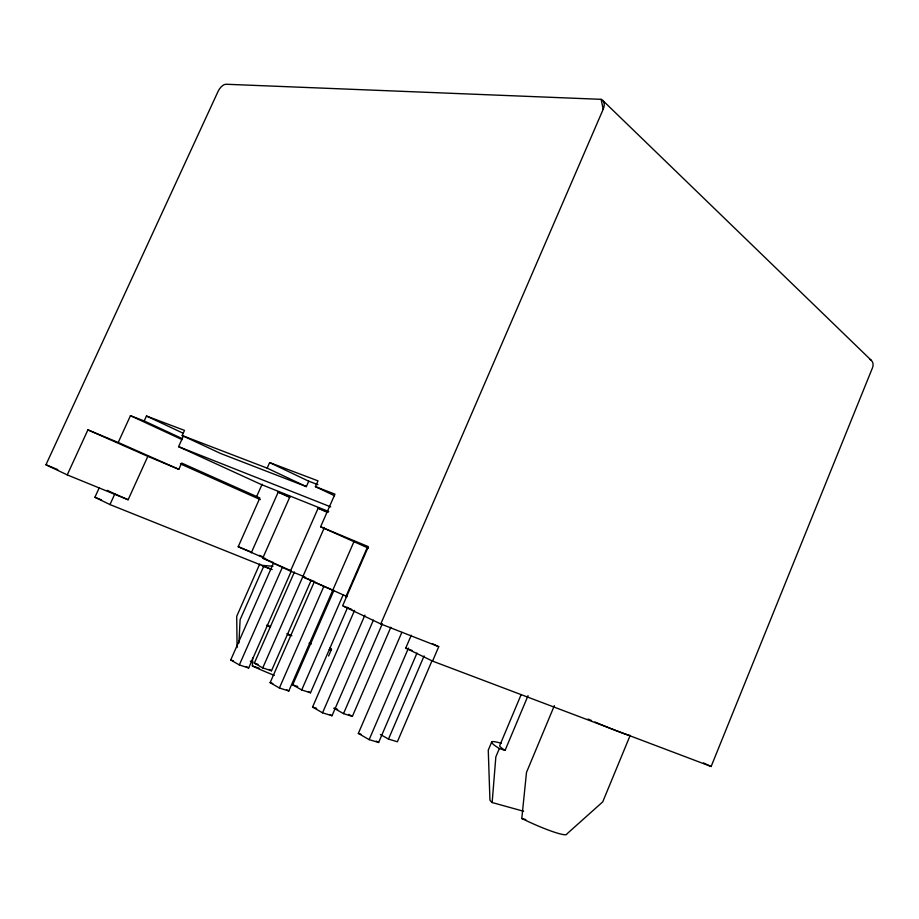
<?xml version="1.0" encoding="UTF-8"?>
<svg xmlns="http://www.w3.org/2000/svg" width="919" height="919" viewBox="0 0 919 919"><rect width="100%" height="100%" fill="white"/><g stroke="black" fill="none" stroke-linecap="round" stroke-linejoin="round"><path stroke-width="1.38" d="M274.299 675.339A37.219 3.642 23.1 0 1 252.38 665.988L252.587 657.935M238.929 643.036L240.112 619.682L263.684 566.391A46.398 1.39 23.3 0 1 261.593 565.3L109.97 504.577L94.91 497.271L99.172 487.943M523.612 811.259L492.147 802.54L495.846 756.877L499.35 748.537A67.328 5.422 24.2 0 1 501.292 743.322M630.193 735.349L602.726 801.873L566.839 833.97A37.84 4.48 24.5 0 1 521.797 818.484L526.495 772.385L554.352 705.654M411.252 635.259L405.738 648.09L432.562 661.117L711.134 766.503L872.51 367.749A8.65 6.996 -39.1 0 0 869.937 359.386M521.062 694.798L499.775 745.447A58.425 4.71 24.2 0 0 505.082 750.398L528.034 695.672M491.688 742.024L488.265 750.134L489.93 799.989A46.754 5.548 24.5 0 0 492.147 802.54M432.114 660.508L397.376 741.782L388.507 739.083L424.096 655.948M432.562 661.117L438.731 646.677L432.321 643.656M416.962 653.087L378.639 742.483L369.151 739.646L408.473 648.067M438.731 646.677L380.776 623.955L603.209 109.235A11.556 7.341 -48.8 0 0 601.118 99.332L226.051 84.249A8.351 4.135 -57.1 0 0 218.079 91.383L45.95 464.773L67.236 474.893L128.12 499.764L147.821 456.364L178.814 469.322L181.64 463.05L259.87 497.983L238.205 546.725L265.775 558.718M390.828 627.24L352.368 716.395L343.522 713.626L382.35 623.748M369.151 739.646L358.341 733.419L401.81 632.421M373.39 620.13L332.012 715.752L322.546 712.822L364.9 615.144M347.704 607.287L310.519 692.788L301.708 689.962L343.235 594.65M345.762 596.913L367.209 547.655M328.588 655.994L331.426 649.457M322.546 712.822L312.552 707.079L354.573 610.354M354.206 541.073L288.807 690.985L279.399 687.998L270.129 682.668L314.195 582.095L332.804 590.205M279.399 687.998L323.764 586.552M301.708 689.962L292.702 684.862L333.953 590.343M251.278 552.824L278.193 492.147L289.887 496.834L262.742 558.178L290.45 571.101L318.146 508.173L328.186 512.205M248.67 667.975L291.392 570.894L273.494 563.106L230.715 659.98L239.331 664.942L248.67 667.975L246.2 666.551M310.967 580.739L271.496 670.778L262.742 667.906L254.333 663.15L294.436 571.986M368.347 548.115L320.616 526.782L334.953 494.146L315.435 486.656L317.997 480.844L269.646 462.579L267.165 468.139L182.18 435.526L184.501 430.402L146.454 416.02L144.203 420.959L130.452 415.687L118.218 442.487L87.914 429.862L67.236 474.893M262.742 667.906L324.418 527.495M182.18 435.526L220.64 453.481L306.337 486.622L308.738 481.2L317.928 484.704M239.331 664.942L282.397 567.253M256.596 496.639L262.122 484.233M328.715 511.527L260.95 484.382L178.585 446.657L183.306 436.215M109.97 504.577L114.818 493.905L128.12 499.764M272.977 566.265L261.593 565.3L272.185 569.55M521.797 818.484L525.829 819.576M358.341 733.419L361.052 734.235M312.552 707.079L316.607 708.331M337.641 709.342L333.85 708.147L343.522 713.626M270.129 682.668L272.817 683.518M292.702 684.862L297.733 686.482M230.715 659.98L233.38 660.853M499.35 748.537L505.082 750.398M252.38 665.988L259.192 668.216M250.324 661.186L253.001 662.059M254.333 663.15L258.078 664.38M405.738 648.09L412.413 650.629M178.585 446.657L330.702 506.886M343.924 606.333L351.874 609.469M94.91 497.271L101.549 499.925M263.684 566.391L271.369 569.47M347.152 596.626L302.753 576.845L314.689 581.67M290.45 571.101L305.016 576.994M238.205 546.725L250.129 551.572M259.411 555.352L263.385 556.971M262.742 558.178L273.299 562.462M45.95 464.773L57.748 469.609M320.616 526.782L368.358 546.667L342.603 605.816L380.776 623.955M118.218 442.487L178.814 469.322M87.914 429.862L147.821 456.364M180.411 463.877L260.318 499.603M278.193 492.147L289.772 497.443M318.146 508.173L327.187 512.331M144.203 420.959L182.226 438.616M130.452 415.687L182.157 439.661M703.517 762.942L711.134 766.503M146.454 416.02L183.134 433.217M267.165 468.139L306.337 486.622M107.259 490.344L114.818 493.905M315.435 486.656L334.505 495.72M269.646 462.579L308.738 481.2M269.095 669.423L271.496 670.778M308.267 691.513L310.519 692.788M348.738 714.35L352.368 716.395M380.397 734.499L388.507 739.083M286.487 689.652L288.807 690.985M329.783 714.477L332.012 715.752M376.239 741.105L378.639 742.483M602.715 100.412L871.43 360.478M601.118 99.332L603.209 109.235M237.091 647.562L236.711 616.362L259.721 564.036A46.398 1.39 23.3 0 0 260.157 564.461M629.423 735.361A58.184 2.102 23.7 0 1 594.961 722.012M591.537 720.542A58.184 2.102 23.7 0 1 588.022 719.049M330.059 647.838A53.635 3.561 23.2 0 1 329.22 649.549M311.38 643.92A53.635 3.561 23.2 0 1 309.129 643.082M289.956 635.511A53.635 3.561 23.2 0 1 287.67 634.558M269.347 626.643A53.635 3.561 23.2 0 1 267.13 625.655M291.874 635.741A46.547 3.09 23.2 0 1 286.866 633.673M270.565 626.632A46.547 3.09 23.2 0 1 266.947 624.989"/></g></svg>
